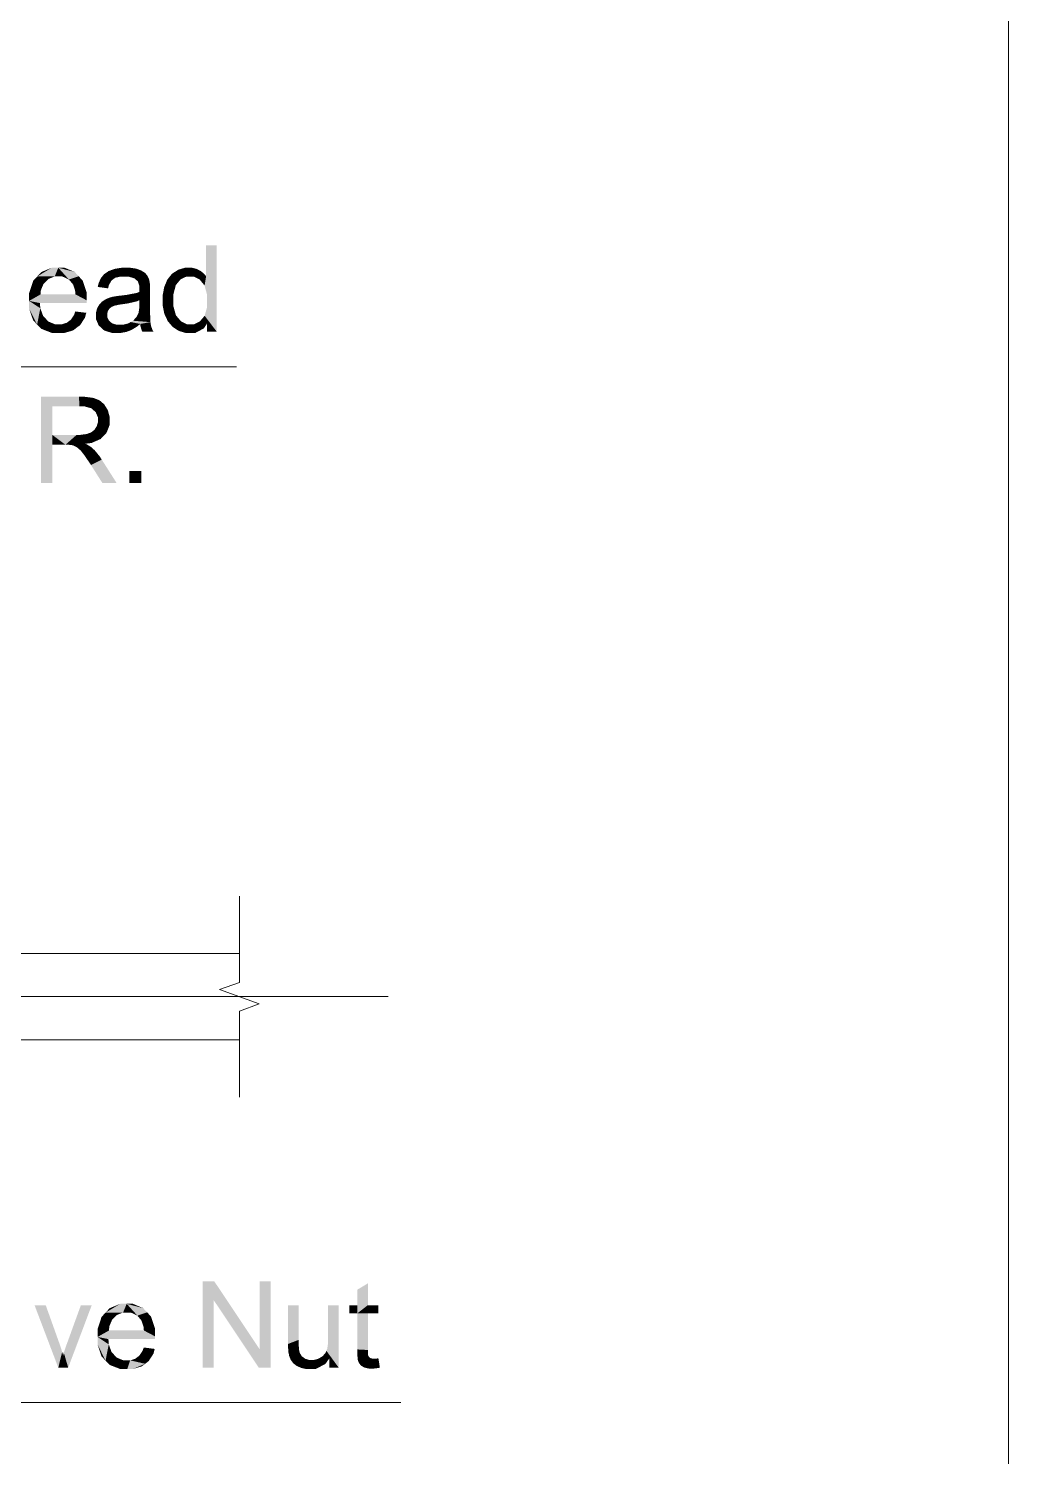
# Model space of a CAD drawing. Header units: millimetres. Extents: x 2 to 579, y 1 to 405.
# Drawn here: x 267.36 to 282.7, y 87.05 to 109.41 of the extents above; entities that cross this region are included whole.
import ezdxf

# ---------------------------------------------------------------- set-up
doc = ezdxf.new("R2010")
doc.units = ezdxf.units.MM
doc.linetypes.add('XKITLINE00', pattern=[0])
doc.layers.add('LinkedObject', color=7, linetype='Continuous', lineweight=0)

# ---------------------------------------------------------------- blocks, each defined once
blk = doc.blocks.new('*A4')
at = {"layer": 'LinkedObject'}
for points in [[(270.303, 106.01), (270.137, 105.526), (270.137, 106.01)], [(270.303, 106.01), (270.152, 105.235), (270.137, 105.526)], [(270.152, 105.235), (270.303, 106.01), (270.303, 104.66)], [(267.72, 105.661), (267.492, 105.524), (267.556, 105.593)], [(267.822, 105.661), (267.492, 105.524), (267.72, 105.661)], [(267.766, 105.524), (267.492, 105.524), (267.822, 105.661)], [(267.766, 105.524), (267.822, 105.661), (267.823, 105.524)], [(267.822, 105.661), (267.886, 105.524), (267.823, 105.524)], [(268.08, 105.594), (267.822, 105.661), (267.92, 105.661)], [(268.142, 105.527), (267.822, 105.661), (268.08, 105.594)], [(267.988, 105.476), (267.822, 105.661), (268.142, 105.527)], [(267.886, 105.524), (267.822, 105.661), (267.988, 105.476)], [(268.538, 105.56), (268.712, 105.503), (268.513, 105.528)], [(268.611, 105.609), (268.712, 105.503), (268.538, 105.56)], [(268.659, 105.626), (268.712, 105.503), (268.611, 105.609)], [(268.818, 105.661), (268.659, 105.626), (268.707, 105.643)], [(268.798, 105.523), (268.659, 105.626), (268.818, 105.661)], [(268.712, 105.503), (268.659, 105.626), (268.798, 105.523)], [(268.798, 105.523), (268.818, 105.661), (268.857, 105.523)], [(268.857, 105.523), (268.818, 105.661), (268.919, 105.523)], [(268.881, 105.661), (268.919, 105.523), (268.818, 105.661)], [(269.045, 105.646), (268.881, 105.661), (268.944, 105.661)], [(269.084, 105.631), (268.881, 105.661), (269.045, 105.646)], [(269.013, 105.495), (268.881, 105.661), (269.084, 105.631)], [(268.919, 105.523), (268.881, 105.661), (269.013, 105.495)], [(269.013, 105.495), (269.084, 105.631), (269.045, 105.467)], [(269.045, 105.467), (269.084, 105.631), (269.069, 105.446)], [(269.084, 105.631), (269.092, 105.375), (269.069, 105.446)], [(269.2, 105.557), (269.092, 105.375), (269.084, 105.631)], [(269.181, 105.579), (269.084, 105.631), (269.124, 105.616)], [(269.2, 105.557), (269.084, 105.631), (269.181, 105.579)], [(269.218, 105.535), (269.092, 105.375), (269.2, 105.557)], [(269.601, 105.565), (269.699, 105.433), (269.528, 105.474)], [(269.736, 105.478), (269.601, 105.565), (269.65, 105.597)], [(269.699, 105.433), (269.601, 105.565), (269.736, 105.478)], [(269.699, 105.629), (269.829, 105.523), (269.65, 105.597)], [(269.65, 105.597), (269.829, 105.523), (269.736, 105.478)], [(269.808, 105.661), (269.829, 105.523), (269.699, 105.629)], [(269.868, 105.661), (269.829, 105.523), (269.808, 105.661)], [(269.829, 105.523), (269.868, 105.661), (269.884, 105.523)], [(269.868, 105.661), (269.941, 105.523), (269.884, 105.523)], [(269.912, 105.661), (269.941, 105.523), (269.868, 105.661)], [(269.99, 105.642), (269.941, 105.523), (269.912, 105.661)], [(270.025, 105.623), (269.941, 105.523), (269.99, 105.642)], [(270.025, 105.623), (270.036, 105.476), (269.941, 105.523)], [(270.059, 105.605), (270.036, 105.476), (270.025, 105.623)], [(270.115, 105.556), (270.036, 105.476), (270.059, 105.605)], [(270.137, 105.526), (270.036, 105.476), (270.115, 105.556)], [(267.492, 105.524), (267.365, 105.265), (267.429, 105.456)], [(267.592, 105.41), (267.365, 105.265), (267.492, 105.524)], [(267.549, 105.308), (267.365, 105.265), (267.592, 105.41)], [(267.492, 105.524), (267.631, 105.448), (267.592, 105.41)], [(267.631, 105.448), (267.492, 105.524), (267.67, 105.486)], [(267.67, 105.486), (267.492, 105.524), (267.766, 105.524)], [(267.988, 105.476), (268.142, 105.527), (268.028, 105.429)], [(268.142, 105.527), (268.054, 105.398), (268.028, 105.429)], [(268.054, 105.398), (268.142, 105.527), (268.085, 105.305)], [(268.085, 105.305), (268.142, 105.527), (268.266, 105.273)], [(268.266, 105.273), (268.142, 105.527), (268.204, 105.46)], [(268.513, 105.528), (268.44, 105.36), (268.487, 105.496)], [(268.656, 105.462), (268.44, 105.36), (268.513, 105.528)], [(268.487, 105.496), (268.44, 105.36), (268.451, 105.412)], [(268.615, 105.39), (268.44, 105.36), (268.656, 105.462)], [(268.44, 105.36), (268.615, 105.39), (268.602, 105.338)], [(268.656, 105.462), (268.513, 105.528), (268.684, 105.482)], [(268.684, 105.482), (268.513, 105.528), (268.712, 105.503)], [(269.092, 105.298), (269.255, 105.423), (269.091, 105.281)], [(269.091, 105.281), (269.255, 105.423), (269.092, 105.152)], [(269.244, 105.478), (269.092, 105.375), (269.218, 105.535)], [(269.251, 105.444), (269.092, 105.375), (269.244, 105.478)], [(269.092, 105.375), (269.251, 105.444), (269.255, 105.423)], [(269.092, 105.375), (269.255, 105.423), (269.092, 105.325)], [(269.092, 105.325), (269.255, 105.423), (269.092, 105.32)], [(269.092, 105.32), (269.255, 105.423), (269.092, 105.298)], [(269.259, 105.347), (269.092, 105.152), (269.255, 105.423)], [(269.259, 105.291), (269.092, 105.152), (269.259, 105.347)], [(269.504, 105.414), (269.455, 105.149), (269.48, 105.355)], [(269.662, 105.388), (269.455, 105.149), (269.504, 105.414)], [(269.625, 105.246), (269.455, 105.149), (269.662, 105.388)], [(269.48, 105.355), (269.455, 105.149), (269.455, 105.222)], [(269.528, 105.474), (269.699, 105.433), (269.504, 105.414)], [(269.504, 105.414), (269.699, 105.433), (269.662, 105.388)], [(270.036, 105.476), (270.137, 105.526), (270.074, 105.429)], [(270.074, 105.429), (270.137, 105.526), (270.113, 105.382)], [(270.137, 105.526), (270.152, 105.235), (270.113, 105.382)], [(267.365, 105.265), (267.549, 105.308), (267.545, 105.244)], [(267.545, 105.244), (267.365, 105.141), (267.365, 105.265)], [(267.545, 105.244), (268.266, 105.151), (267.365, 105.141)], [(268.266, 105.144), (267.365, 105.141), (268.266, 105.151)], [(268.265, 105.122), (267.365, 105.141), (268.266, 105.144)], [(267.365, 105.141), (267.491, 104.771), (267.365, 105.022)], [(267.54, 105.027), (267.491, 104.771), (267.365, 105.141)], [(267.54, 105.027), (267.365, 105.141), (267.535, 105.107)], [(268.265, 105.107), (267.365, 105.141), (268.265, 105.122)], [(267.535, 105.107), (267.365, 105.141), (268.265, 105.107)], [(268.09, 105.244), (268.266, 105.151), (267.545, 105.244)], [(268.085, 105.305), (268.266, 105.273), (268.09, 105.244)], [(268.266, 105.151), (268.09, 105.244), (268.266, 105.273)], [(268.503, 105.127), (268.611, 105.002), (268.461, 105.08)], [(268.623, 105.02), (268.503, 105.127), (268.53, 105.145)], [(268.611, 105.002), (268.503, 105.127), (268.623, 105.02)], [(268.556, 105.163), (268.656, 105.047), (268.53, 105.145)], [(268.53, 105.145), (268.656, 105.047), (268.623, 105.02)], [(268.616, 105.19), (268.656, 105.047), (268.556, 105.163)], [(268.649, 105.199), (268.656, 105.047), (268.616, 105.19)], [(268.673, 105.206), (268.698, 105.065), (268.649, 105.199)], [(268.656, 105.047), (268.649, 105.199), (268.677, 105.056)], [(268.677, 105.056), (268.649, 105.199), (268.698, 105.065)], [(268.747, 105.218), (268.77, 105.082), (268.673, 105.206)], [(268.673, 105.206), (268.77, 105.082), (268.698, 105.065)], [(268.796, 105.224), (268.821, 105.089), (268.747, 105.218)], [(268.747, 105.218), (268.821, 105.089), (268.77, 105.082)], [(268.896, 105.236), (268.912, 105.102), (268.796, 105.224)], [(268.796, 105.224), (268.912, 105.102), (268.821, 105.089)], [(269.044, 105.265), (269.092, 105.152), (268.896, 105.236)], [(268.896, 105.236), (269.092, 105.152), (268.912, 105.102)], [(268.912, 105.102), (269.092, 105.152), (269.047, 105.133)], [(269.091, 105.281), (269.092, 105.152), (269.044, 105.265)], [(269.259, 105.291), (269.091, 105.091), (269.092, 105.152)], [(269.259, 105.07), (269.091, 105.091), (269.259, 105.291)], [(269.455, 105.149), (269.625, 105.246), (269.625, 105.149)], [(269.455, 105.149), (269.625, 105.055), (269.455, 105.074)], [(269.625, 105.055), (269.455, 105.149), (269.625, 105.149)], [(270.152, 105.235), (270.303, 104.66), (270.152, 105.135)], [(270.152, 105.135), (270.303, 104.66), (270.152, 105.044)], [(267.365, 105.022), (267.491, 104.771), (267.428, 104.837)], [(267.586, 104.903), (267.491, 104.771), (267.54, 105.027)], [(267.491, 104.771), (267.586, 104.903), (267.554, 104.705)], [(267.627, 104.861), (267.554, 104.705), (267.586, 104.903)], [(268.019, 104.847), (268.26, 104.955), (268.165, 104.763)], [(268.07, 104.924), (268.26, 104.955), (268.019, 104.847)], [(268.26, 104.955), (268.07, 104.924), (268.088, 104.976)], [(268.165, 104.763), (268.26, 104.955), (268.24, 104.88)], [(268.444, 105.05), (268.412, 104.919), (268.428, 105.02)], [(268.6, 104.984), (268.412, 104.919), (268.444, 105.05)], [(268.428, 105.02), (268.412, 104.919), (268.412, 104.955)], [(268.588, 104.945), (268.412, 104.919), (268.6, 104.984)], [(268.412, 104.919), (268.588, 104.945), (268.588, 104.923)], [(268.588, 104.89), (268.412, 104.919), (268.588, 104.923)], [(268.412, 104.919), (268.588, 104.89), (268.412, 104.857)], [(268.412, 104.857), (268.588, 104.89), (268.455, 104.757)], [(268.461, 105.08), (268.611, 105.002), (268.444, 105.05)], [(268.444, 105.05), (268.611, 105.002), (268.6, 104.984)], [(268.455, 104.757), (268.588, 104.89), (268.498, 104.717)], [(268.498, 104.717), (268.588, 104.89), (268.614, 104.835)], [(268.992, 104.831), (269.259, 104.955), (269.265, 104.809)], [(269.047, 104.889), (269.259, 104.955), (268.992, 104.831)], [(269.064, 104.925), (269.259, 104.955), (269.047, 104.889)], [(269.259, 104.955), (269.064, 104.925), (269.078, 104.953)], [(269.078, 104.953), (269.259, 105.07), (269.259, 104.955)], [(269.091, 105.036), (269.259, 105.07), (269.078, 104.953)], [(269.259, 105.07), (269.091, 105.036), (269.091, 105.091)], [(269.455, 105.074), (269.625, 105.055), (269.482, 104.941)], [(269.482, 104.941), (269.625, 105.055), (269.509, 104.883)], [(269.509, 104.883), (269.625, 105.055), (269.665, 104.914)], [(269.665, 104.914), (269.612, 104.735), (269.509, 104.883)], [(269.509, 104.883), (269.612, 104.735), (269.536, 104.825)], [(269.704, 104.868), (269.612, 104.735), (269.665, 104.914)], [(270.114, 104.908), (270.149, 104.784), (270.076, 104.864)], [(270.152, 105.044), (270.303, 104.66), (270.114, 104.908)], [(270.114, 104.908), (270.303, 104.66), (270.149, 104.784)], [(267.668, 104.818), (267.554, 104.705), (267.627, 104.861)], [(267.668, 104.818), (267.831, 104.639), (267.554, 104.705)], [(267.554, 104.705), (267.831, 104.639), (267.724, 104.639)], [(267.77, 104.775), (267.831, 104.639), (267.668, 104.818)], [(267.831, 104.775), (267.831, 104.639), (267.77, 104.775)], [(267.876, 104.775), (268.11, 104.722), (267.831, 104.639)], [(267.876, 104.775), (267.831, 104.639), (267.831, 104.775)], [(267.831, 104.639), (268.11, 104.722), (267.916, 104.639)], [(267.954, 104.799), (268.11, 104.722), (267.876, 104.775)], [(267.916, 104.639), (268.11, 104.722), (268.056, 104.68)], [(267.986, 104.823), (268.165, 104.763), (267.954, 104.799)], [(268.11, 104.722), (267.954, 104.799), (268.165, 104.763)], [(268.019, 104.847), (268.165, 104.763), (267.986, 104.823)], [(268.614, 104.835), (268.541, 104.678), (268.498, 104.717)], [(268.639, 104.813), (268.541, 104.678), (268.614, 104.835)], [(268.664, 104.79), (268.541, 104.678), (268.639, 104.813)], [(268.541, 104.678), (268.664, 104.79), (268.665, 104.639)], [(268.745, 104.639), (268.664, 104.79), (268.737, 104.768)], [(268.665, 104.639), (268.664, 104.79), (268.745, 104.639)], [(268.737, 104.768), (268.794, 104.639), (268.745, 104.639)], [(268.785, 104.768), (268.794, 104.639), (268.737, 104.768)], [(268.833, 104.768), (268.794, 104.639), (268.785, 104.768)], [(268.794, 104.639), (268.833, 104.768), (268.885, 104.655)], [(268.928, 104.671), (268.833, 104.768), (268.918, 104.789)], [(268.885, 104.655), (268.833, 104.768), (268.928, 104.671)], [(269.106, 104.781), (268.918, 104.789), (268.955, 104.81)], [(269.059, 104.742), (268.918, 104.789), (269.106, 104.781)], [(268.97, 104.687), (268.918, 104.789), (269.059, 104.742)], [(268.928, 104.671), (268.918, 104.789), (268.97, 104.687)], [(268.992, 104.831), (269.265, 104.809), (268.955, 104.81)], [(269.265, 104.809), (269.106, 104.781), (268.955, 104.81)], [(269.106, 104.781), (269.265, 104.809), (269.109, 104.746)], [(269.109, 104.746), (269.265, 104.809), (269.27, 104.778)], [(269.27, 104.778), (269.126, 104.686), (269.109, 104.746)], [(269.275, 104.747), (269.126, 104.686), (269.27, 104.778)], [(269.275, 104.747), (269.139, 104.66), (269.126, 104.686)], [(269.296, 104.689), (269.139, 104.66), (269.275, 104.747)], [(269.139, 104.66), (269.296, 104.689), (269.312, 104.66)], [(269.612, 104.735), (269.704, 104.868), (269.661, 104.703)], [(269.661, 104.703), (269.704, 104.868), (269.744, 104.822)], [(269.744, 104.822), (269.876, 104.639), (269.661, 104.703)], [(269.661, 104.703), (269.876, 104.639), (269.71, 104.671)], [(269.71, 104.671), (269.876, 104.639), (269.817, 104.639)], [(269.837, 104.775), (269.876, 104.639), (269.744, 104.822)], [(269.876, 104.639), (269.837, 104.775), (269.891, 104.775)], [(269.876, 104.639), (270.149, 104.784), (269.966, 104.639)], [(269.946, 104.775), (270.149, 104.784), (269.876, 104.639)], [(269.946, 104.775), (269.876, 104.639), (269.891, 104.775)], [(270.038, 104.82), (270.149, 104.784), (269.946, 104.775)], [(269.966, 104.639), (270.149, 104.784), (270.103, 104.712)], [(270.149, 104.784), (270.038, 104.82), (270.076, 104.864)], [(270.149, 104.784), (270.303, 104.66), (270.149, 104.66)], [(267.727, 103.044), (267.549, 102.29), (267.549, 103.64)], [(267.549, 103.64), (267.727, 103.491), (267.727, 103.044)], [(268.153, 103.491), (267.549, 103.64), (268.146, 103.64)], [(267.727, 103.491), (267.549, 103.64), (268.153, 103.491)], [(268.146, 103.64), (268.228, 103.491), (268.153, 103.491)], [(268.373, 103.622), (268.146, 103.64), (268.236, 103.64)], [(268.42, 103.603), (268.146, 103.64), (268.373, 103.622)], [(268.338, 103.46), (268.146, 103.64), (268.42, 103.603)], [(268.228, 103.491), (268.146, 103.64), (268.338, 103.46)], [(268.42, 103.603), (268.373, 103.43), (268.338, 103.46)], [(268.467, 103.585), (268.373, 103.43), (268.42, 103.603)], [(268.373, 103.43), (268.467, 103.585), (268.408, 103.399)], [(268.408, 103.399), (268.467, 103.585), (268.57, 103.475)], [(268.57, 103.475), (268.467, 103.585), (268.542, 103.521)], [(268.57, 103.475), (268.442, 103.32), (268.408, 103.399)], [(268.598, 103.429), (268.442, 103.32), (268.57, 103.475)], [(268.626, 103.327), (268.442, 103.32), (268.598, 103.429)], [(268.626, 103.271), (268.442, 103.32), (268.626, 103.327)], [(268.442, 103.32), (268.626, 103.271), (268.442, 103.272)], [(268.336, 103.082), (268.533, 103.029), (268.301, 103.07)], [(268.533, 103.029), (268.336, 103.082), (268.388, 103.123)], [(268.406, 103.151), (268.533, 103.029), (268.388, 103.123)], [(268.424, 103.179), (268.533, 103.029), (268.406, 103.151)], [(268.424, 103.179), (268.626, 103.271), (268.533, 103.029)], [(268.442, 103.239), (268.626, 103.271), (268.424, 103.179)], [(268.626, 103.271), (268.442, 103.239), (268.442, 103.272)], [(268.533, 103.029), (268.626, 103.271), (268.579, 103.078)], [(268.579, 103.078), (268.626, 103.271), (268.626, 103.2)], [(267.727, 103.044), (267.727, 102.889), (267.549, 102.29)], [(267.549, 102.29), (267.727, 102.889), (267.727, 102.29)], [(267.934, 102.889), (267.727, 103.044), (268.11, 103.044)], [(267.727, 102.889), (267.727, 103.044), (267.934, 102.889)], [(267.934, 102.889), (268.11, 103.044), (267.968, 102.889)], [(267.968, 102.889), (268.11, 103.044), (268.018, 102.886)], [(268.018, 102.886), (268.11, 103.044), (268.033, 102.883)], [(268.033, 102.883), (268.11, 103.044), (268.054, 102.878)], [(268.054, 102.878), (268.11, 103.044), (268.094, 102.86)], [(268.094, 102.86), (268.11, 103.044), (268.171, 103.044)], [(268.094, 102.86), (268.171, 103.044), (268.114, 102.847)], [(268.171, 103.044), (268.246, 102.904), (268.114, 102.847)], [(268.114, 102.847), (268.246, 102.904), (268.134, 102.834)], [(268.246, 102.904), (268.18, 102.789), (268.134, 102.834)], [(268.267, 103.057), (268.246, 102.904), (268.171, 103.044)], [(268.282, 102.887), (268.18, 102.789), (268.246, 102.904)], [(268.18, 102.789), (268.282, 102.887), (268.205, 102.757)], [(268.205, 102.757), (268.282, 102.887), (268.23, 102.724)], [(268.23, 102.724), (268.282, 102.887), (268.354, 102.837)], [(268.246, 102.904), (268.267, 103.057), (268.343, 102.917)], [(268.301, 103.07), (268.533, 103.029), (268.267, 103.057)], [(268.487, 102.98), (268.267, 103.057), (268.533, 103.029)], [(268.343, 102.917), (268.267, 103.057), (268.487, 102.98)], [(268.354, 102.837), (268.282, 102.887), (268.335, 102.853)], [(268.354, 102.837), (268.294, 102.631), (268.23, 102.724)], [(268.393, 102.801), (268.294, 102.631), (268.354, 102.837)], [(268.467, 102.711), (268.294, 102.631), (268.393, 102.801)], [(268.294, 102.631), (268.467, 102.711), (268.334, 102.571)], [(268.334, 102.571), (268.467, 102.711), (268.502, 102.657)], [(268.334, 102.571), (268.502, 102.657), (268.512, 102.29)], [(268.512, 102.29), (268.502, 102.657), (268.735, 102.29)], [(269.121, 102.479), (268.932, 102.29), (268.932, 102.479)], [(269.121, 102.29), (268.932, 102.29), (269.121, 102.479)], [(270.083, 89.786), (270.254, 89.496), (270.083, 88.436)], [(270.254, 89.496), (270.083, 89.786), (270.266, 89.786)], [(270.254, 89.496), (270.266, 89.786), (270.962, 88.436)], [(270.962, 88.436), (270.266, 89.786), (270.974, 88.726)], [(271.145, 89.786), (270.974, 88.726), (270.974, 89.786)], [(271.145, 88.436), (270.974, 88.726), (271.145, 89.786)], [(272.669, 89.756), (272.503, 89.415), (272.503, 89.657)], [(272.503, 89.415), (272.669, 89.756), (272.503, 89.286)], [(272.669, 89.415), (272.503, 89.286), (272.669, 89.756)], [(270.083, 88.436), (270.254, 89.496), (270.254, 88.436)], [(267.625, 89.415), (267.822, 88.436), (267.45, 89.415)], [(267.835, 88.828), (267.822, 88.436), (267.625, 89.415)], [(268.346, 89.415), (267.959, 88.817), (268.176, 89.415)], [(267.977, 88.436), (267.959, 88.817), (268.346, 89.415)], [(268.564, 89.3), (268.437, 89.04), (268.5, 89.232)], [(268.664, 89.185), (268.437, 89.04), (268.564, 89.3)], [(268.792, 89.436), (268.564, 89.3), (268.627, 89.368)], [(268.893, 89.436), (268.564, 89.3), (268.792, 89.436)], [(268.837, 89.3), (268.564, 89.3), (268.893, 89.436)], [(268.564, 89.3), (268.702, 89.223), (268.664, 89.185)], [(268.702, 89.223), (268.564, 89.3), (268.741, 89.262)], [(268.741, 89.262), (268.564, 89.3), (268.837, 89.3)], [(268.837, 89.3), (268.893, 89.436), (268.894, 89.3)], [(268.893, 89.436), (268.957, 89.3), (268.894, 89.3)], [(269.151, 89.369), (268.893, 89.436), (268.991, 89.436)], [(269.213, 89.303), (268.893, 89.436), (269.151, 89.369)], [(269.06, 89.252), (268.893, 89.436), (269.213, 89.303)], [(268.957, 89.3), (268.893, 89.436), (269.06, 89.252)], [(269.06, 89.252), (269.213, 89.303), (269.099, 89.204)], [(269.213, 89.303), (269.125, 89.173), (269.099, 89.204)], [(269.125, 89.173), (269.213, 89.303), (269.156, 89.081)], [(269.156, 89.081), (269.213, 89.303), (269.337, 89.048)], [(269.337, 89.048), (269.213, 89.303), (269.275, 89.236)], [(271.586, 89.415), (271.42, 88.808), (271.42, 89.415)], [(271.586, 88.872), (271.42, 88.808), (271.586, 89.415)], [(272.213, 89.415), (272.047, 88.891), (272.047, 89.415)], [(272.213, 88.436), (272.047, 88.891), (272.213, 89.415)], [(272.38, 89.415), (272.503, 89.286), (272.38, 89.286)], [(272.503, 89.415), (272.503, 89.286), (272.38, 89.415)], [(272.669, 89.286), (272.503, 89.286), (272.669, 89.415)], [(272.503, 88.722), (272.669, 89.286), (272.669, 88.713)], [(272.503, 89.286), (272.669, 89.286), (272.503, 88.722)], [(272.834, 89.286), (272.669, 89.415), (272.834, 89.415)], [(272.669, 89.286), (272.669, 89.415), (272.834, 89.286)], [(268.621, 89.083), (268.437, 89.04), (268.664, 89.185)], [(268.437, 89.04), (268.621, 89.083), (268.616, 89.019)], [(268.616, 89.019), (268.437, 88.917), (268.437, 89.04)], [(268.616, 89.019), (269.337, 88.927), (268.437, 88.917)], [(269.162, 89.019), (269.337, 88.927), (268.616, 89.019)], [(269.156, 89.081), (269.337, 89.048), (269.162, 89.019)], [(269.337, 88.927), (269.162, 89.019), (269.337, 89.048)], [(267.852, 88.781), (267.822, 88.436), (267.835, 88.828)], [(267.883, 88.682), (267.822, 88.436), (267.852, 88.781)], [(267.959, 88.817), (267.977, 88.436), (267.939, 88.763)], [(269.337, 88.92), (268.437, 88.917), (269.337, 88.927)], [(269.337, 88.897), (268.437, 88.917), (269.337, 88.92)], [(268.437, 88.917), (268.562, 88.546), (268.437, 88.798)], [(268.612, 88.802), (268.562, 88.546), (268.437, 88.917)], [(268.612, 88.802), (268.437, 88.917), (268.607, 88.883)], [(269.336, 88.883), (268.437, 88.917), (269.337, 88.897)], [(268.607, 88.883), (268.437, 88.917), (269.336, 88.883)], [(268.437, 88.798), (268.562, 88.546), (268.5, 88.612)], [(268.657, 88.679), (268.562, 88.546), (268.612, 88.802)], [(271.42, 88.808), (271.586, 88.872), (271.586, 88.807)], [(271.42, 88.808), (271.586, 88.807), (271.42, 88.755)], [(271.586, 88.807), (271.425, 88.678), (271.42, 88.755)], [(271.591, 88.72), (271.425, 88.678), (271.586, 88.807)], [(272.047, 88.828), (272.213, 88.436), (272.033, 88.732)], [(272.047, 88.891), (272.213, 88.436), (272.047, 88.828)], [(267.898, 88.631), (267.822, 88.436), (267.883, 88.682)], [(267.898, 88.631), (267.977, 88.436), (267.822, 88.436)], [(267.909, 88.67), (267.977, 88.436), (267.898, 88.631)], [(267.939, 88.763), (267.977, 88.436), (267.909, 88.67)], [(268.562, 88.546), (268.657, 88.679), (268.625, 88.48)], [(268.698, 88.636), (268.625, 88.48), (268.657, 88.679)], [(268.739, 88.593), (268.625, 88.48), (268.698, 88.636)], [(268.739, 88.593), (268.902, 88.414), (268.625, 88.48)], [(268.841, 88.551), (268.902, 88.414), (268.739, 88.593)], [(268.902, 88.551), (268.902, 88.414), (268.841, 88.551)], [(268.948, 88.551), (269.182, 88.497), (268.902, 88.414)], [(268.948, 88.551), (268.902, 88.414), (268.902, 88.551)], [(269.026, 88.575), (269.182, 88.497), (268.948, 88.551)], [(269.058, 88.599), (269.237, 88.539), (269.026, 88.575)], [(269.182, 88.497), (269.026, 88.575), (269.237, 88.539)], [(269.09, 88.623), (269.237, 88.539), (269.058, 88.599)], [(269.09, 88.623), (269.332, 88.73), (269.237, 88.539)], [(269.141, 88.699), (269.332, 88.73), (269.09, 88.623)], [(269.332, 88.73), (269.141, 88.699), (269.16, 88.752)], [(269.237, 88.539), (269.332, 88.73), (269.312, 88.655)], [(270.974, 88.726), (271.145, 88.436), (270.962, 88.436)], [(271.425, 88.678), (271.591, 88.72), (271.431, 88.654)], [(271.431, 88.654), (271.591, 88.72), (271.597, 88.697)], [(271.604, 88.665), (271.431, 88.654), (271.597, 88.697)], [(271.431, 88.654), (271.604, 88.665), (271.438, 88.617)], [(271.438, 88.617), (271.604, 88.665), (271.463, 88.556)], [(271.463, 88.556), (271.604, 88.665), (271.482, 88.531)], [(271.482, 88.531), (271.604, 88.665), (271.637, 88.613)], [(271.482, 88.531), (271.637, 88.613), (271.5, 88.506)], [(271.5, 88.506), (271.637, 88.613), (271.555, 88.464)], [(271.555, 88.464), (271.637, 88.613), (271.593, 88.447)], [(271.593, 88.447), (271.637, 88.613), (271.663, 88.595)], [(271.688, 88.576), (271.593, 88.447), (271.663, 88.595)], [(271.593, 88.447), (271.688, 88.576), (271.63, 88.431)], [(271.63, 88.431), (271.688, 88.576), (271.711, 88.414)], [(271.754, 88.414), (271.688, 88.576), (271.75, 88.557)], [(271.711, 88.414), (271.688, 88.576), (271.754, 88.414)], [(271.788, 88.557), (271.754, 88.414), (271.75, 88.557)], [(271.825, 88.557), (272.007, 88.497), (271.754, 88.414)], [(271.825, 88.557), (271.754, 88.414), (271.788, 88.557)], [(271.895, 88.576), (272.007, 88.497), (271.825, 88.557)], [(271.927, 88.596), (272.007, 88.497), (271.895, 88.576)], [(271.96, 88.615), (272.007, 88.497), (271.927, 88.596)], [(272.064, 88.58), (271.96, 88.615), (272.006, 88.667)], [(272.007, 88.497), (271.96, 88.615), (272.064, 88.58)], [(272.02, 88.7), (272.213, 88.436), (272.006, 88.667)], [(272.006, 88.667), (272.213, 88.436), (272.064, 88.58)], [(272.033, 88.732), (272.213, 88.436), (272.02, 88.7)], [(272.064, 88.58), (272.213, 88.436), (272.064, 88.436)], [(272.669, 88.713), (272.503, 88.648), (272.503, 88.722)], [(272.669, 88.678), (272.503, 88.648), (272.669, 88.713)], [(272.669, 88.678), (272.523, 88.526), (272.503, 88.648)], [(272.503, 88.648), (272.523, 88.526), (272.513, 88.549)], [(272.673, 88.632), (272.523, 88.526), (272.669, 88.678)], [(272.523, 88.526), (272.673, 88.632), (272.682, 88.612)], [(272.523, 88.526), (272.682, 88.612), (272.533, 88.503)], [(272.533, 88.503), (272.682, 88.612), (272.568, 88.465)], [(272.568, 88.465), (272.682, 88.612), (272.593, 88.451)], [(272.593, 88.451), (272.682, 88.612), (272.696, 88.596)], [(272.696, 88.596), (272.618, 88.437), (272.593, 88.451)], [(272.706, 88.59), (272.618, 88.437), (272.696, 88.596)], [(272.716, 88.584), (272.618, 88.437), (272.706, 88.59)], [(272.618, 88.437), (272.716, 88.584), (272.688, 88.422)], [(272.688, 88.422), (272.716, 88.584), (272.733, 88.422)], [(272.733, 88.422), (272.716, 88.584), (272.744, 88.578)], [(272.744, 88.578), (272.761, 88.422), (272.733, 88.422)], [(272.762, 88.578), (272.761, 88.422), (272.744, 88.578)], [(272.762, 88.578), (272.823, 88.43), (272.761, 88.422)], [(272.776, 88.578), (272.823, 88.43), (272.762, 88.578)], [(272.823, 88.43), (272.776, 88.578), (272.812, 88.58)], [(272.858, 88.437), (272.812, 88.58), (272.834, 88.583)], [(272.823, 88.43), (272.812, 88.58), (272.858, 88.437)], [(268.625, 88.48), (268.902, 88.414), (268.795, 88.414)], [(268.902, 88.414), (269.182, 88.497), (268.987, 88.414)], [(268.987, 88.414), (269.182, 88.497), (269.127, 88.456)], [(271.754, 88.414), (272.007, 88.497), (271.852, 88.414)]]:
    blk.add_hatch(color=7, dxfattribs=at).paths.add_polyline_path(points, flags=17)
at = {"layer": 'LinkedObject', "color": 2, "linetype": 'XKITLINE00', "lineweight": 0}
blk.add_line((282.7, 143.874), (282.7, 72.382), dxfattribs=at)
at = {"layer": 'LinkedObject', "color": 6, "linetype": 'XKITLINE00', "lineweight": 0}
for p, q in [((270.61, 104.108), (258.199, 104.108)), ((259.816, 94.247), (272.989, 94.247))]:
    blk.add_line(p, q, dxfattribs=at)
at = {"layer": 'LinkedObject', "color": 7, "linetype": 'XKITLINE00', "lineweight": 0}
for p, q in [((270.657, 95.82), (270.657, 94.47)), ((241.523, 94.921), (270.657, 94.921)), ((270.657, 94.47), (270.348, 94.357)), ((270.348, 94.357), (270.966, 94.132)), ((270.966, 94.132), (270.657, 94.02)), ((270.657, 94.02), (270.657, 92.67)), ((270.657, 93.572), (241.523, 93.572))]:
    blk.add_line(p, q, dxfattribs=at)
at = {"layer": 'LinkedObject', "color": 1, "linetype": 'XKITLINE00', "lineweight": 0}
blk.add_line((262.71, 87.89), (273.184, 87.89), dxfattribs=at)

msp = doc.modelspace()

# ---------------------------------------------------------------- block references
at = {"lineweight": 0}
msp.add_blockref('*A4', (0, 0), dxfattribs=at)

doc.saveas('drawing.dxf')
